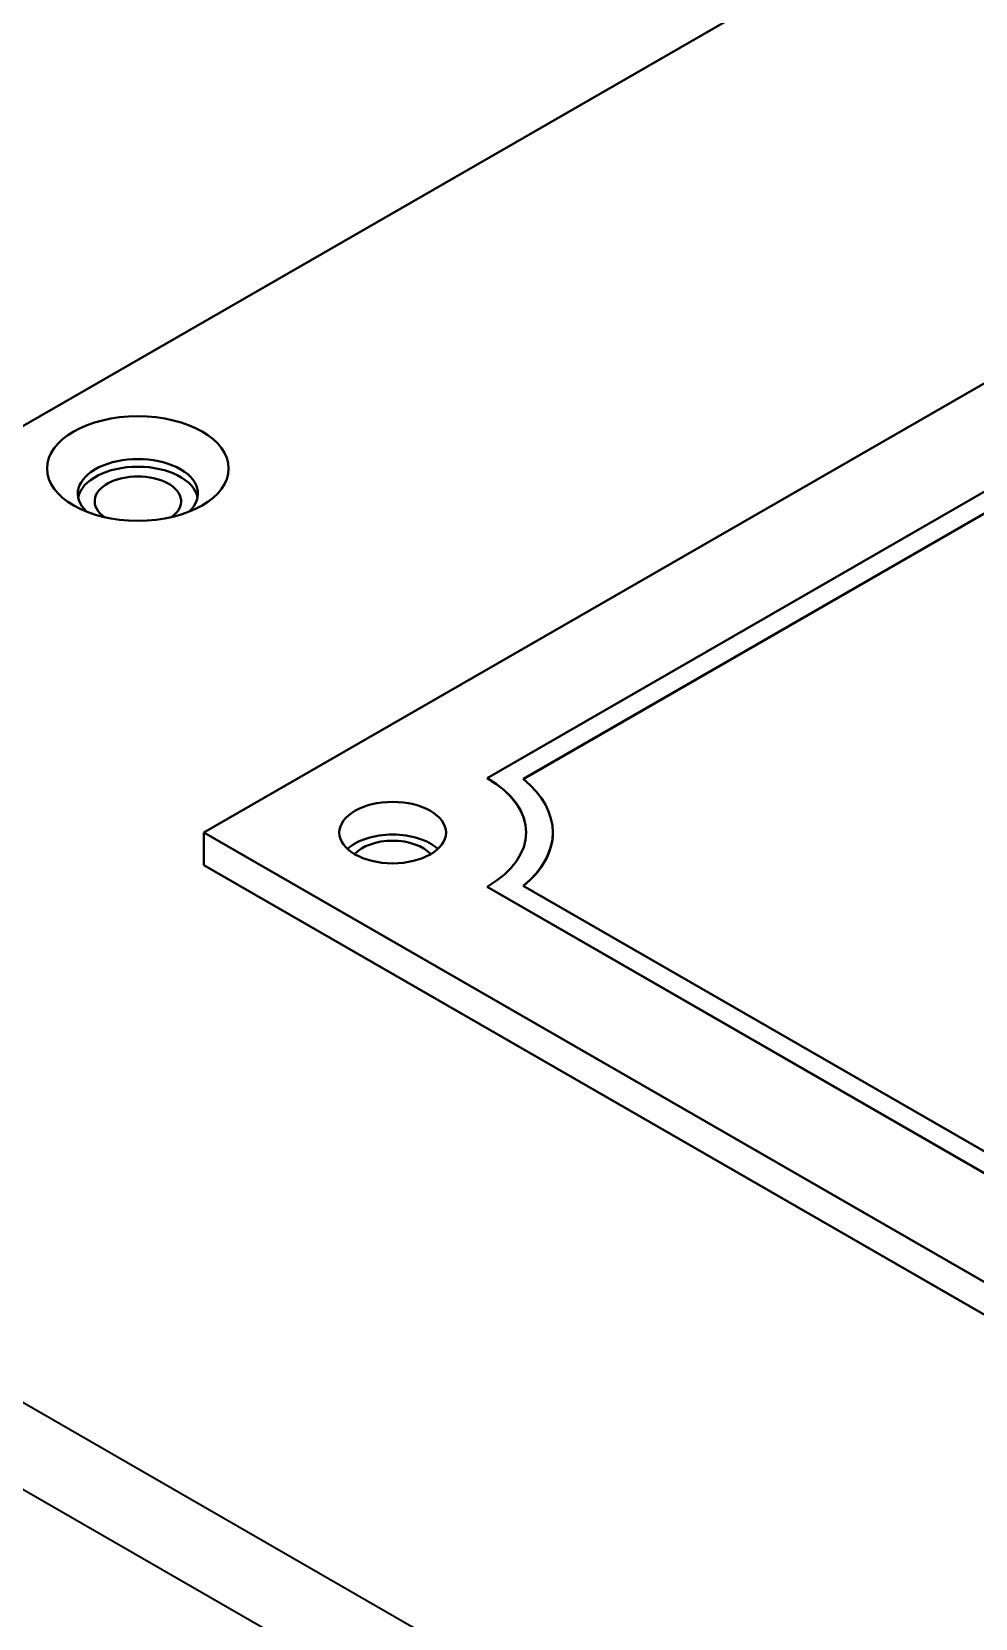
# Model space of a CAD drawing. Header units: millimetres. Extents: x 0 to 1682, y 0 to 1188.
# Drawn here: x 1399.81 to 1413.95, y 1043.7 to 1067.47 of the extents above; entities that cross this region are included whole.
import ezdxf

# ---------------------------------------------------------------- set-up
doc = ezdxf.new("R2010")
doc.units = ezdxf.units.MM
doc.header["$LTSCALE"] = 2
doc.layers.add('가시적인 것(ISO)', color=3, linetype='Continuous', lineweight=40)
doc.layers.add('가시적인 좁은 것(ISO)', color=3, linetype='Continuous', lineweight=35)

msp = doc.modelspace()

# ---------------------------------------------------------------- linework, layer by layer
at = {"layer": '가시적인 것(ISO)'}
for p, q in [((1448.917, 1089.92), (1386.975, 1054.25)), ((1402.39, 1055.473), (1447.644, 1081.534)), ((1446.23, 1079.094), (1406.632, 1056.291)), ((1407.174, 1056.277), (1446.254, 1078.782)), ((1446.254, 1078.778), (1407.177, 1056.275)), ((1406.632, 1056.287), (1406.632, 1056.291)), ((1436.331, 1035.928), (1402.39, 1055.473)), ((1402.39, 1055.473), (1402.39, 1054.983)), ((1407.618, 1055.473), (1407.618, 1055.476)), ((1436.331, 1035.437), (1402.39, 1054.983)), ((1406.632, 1054.662), (1434.917, 1038.374)), ((1406.632, 1054.659), (1406.632, 1054.662)), ((1434.917, 1038.371), (1406.632, 1054.659)), ((1434.94, 1038.686), (1407.174, 1054.676))]:
    msp.add_line(p, q, dxfattribs=at)
for centre, major_axis in [((1401.4, 1060.928), (-1.36, 0)), ((1405.218, 1055.473), (0.8, 0))]:
    msp.add_ellipse(centre, major_axis=major_axis, ratio=0.575862, dxfattribs=at)
for centre, major_axis, start_param, end_param in [((1401.4, 1060.552), (0.9, 0), 5.73449, 9.973473), ((1401.4, 1060.437), (0.9, 0), 0.110646, 3.030946), ((1401.4, 1060.437), (-0.648, 0), 2.45107, 6.973708), ((1405.218, 1055.476), (2, 0), 5.497787, 7.068583), ((1405.218, 1055.473), (2, 0), 0.00142, 0.785398), ((1405.218, 1055.476), (2.4, 0), 5.665235, 6.901135), ((1405.218, 1054.983), (-0.8, 0), 3.703008, 5.72177), ((1405.218, 1055.473), (2.4, 0), 5.666932, 6.283185), ((1405.218, 1054.983), (0.64, 0), 0.471438, 2.670154)]:
    msp.add_ellipse(centre, major_axis=major_axis, ratio=0.575862, start_param=start_param, end_param=end_param, dxfattribs=at)
at = {"layer": '가시적인 좁은 것(ISO)'}
for p, q in [((1386.975, 1054.25), (1536.881, 967.924)), ((1536.316, 966.944), (1386.409, 1053.27))]:
    msp.add_line(p, q, dxfattribs=at)

doc.saveas('drawing.dxf')
